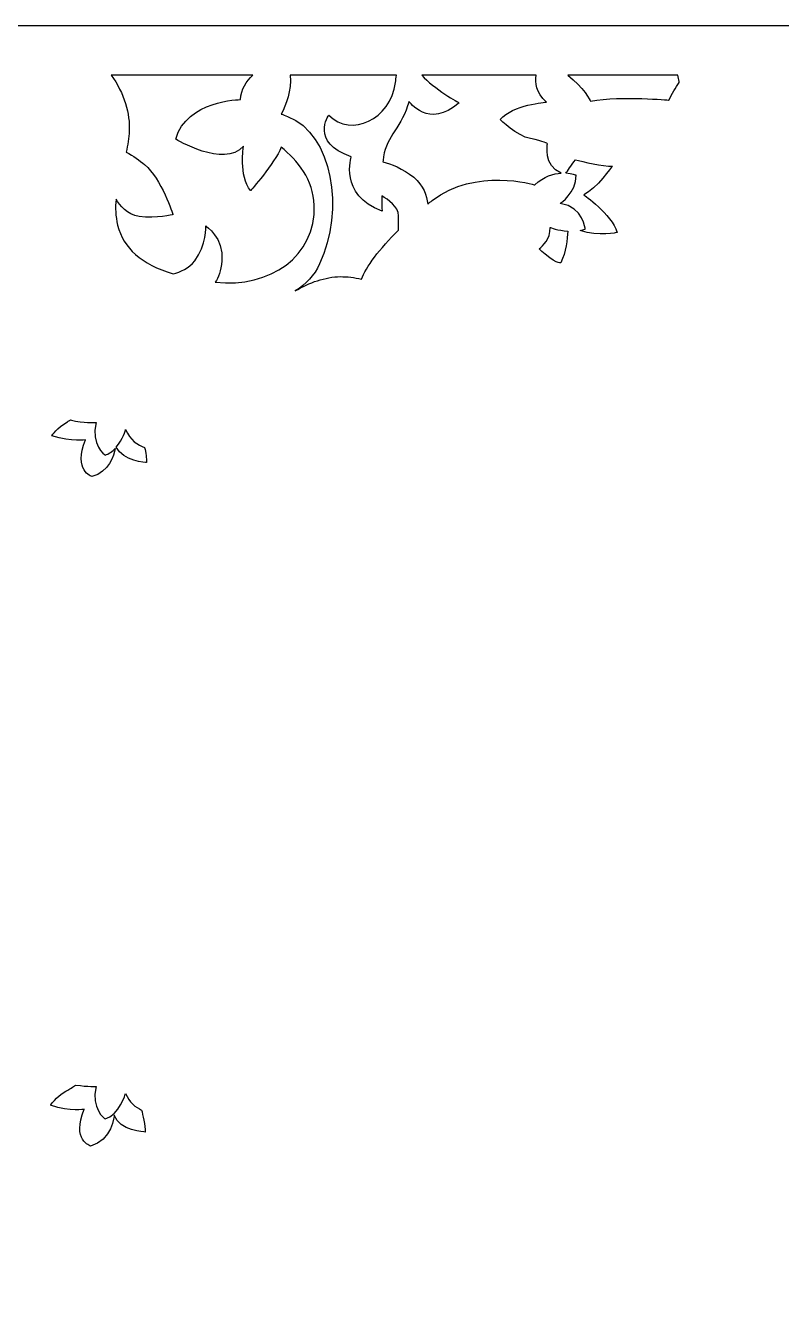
# Model space of a CAD drawing. Header units: centimetres. Extents: x 17.84 to 26.35, y -9 to -0.15.
# Drawn here: x 21.066 to 23.664, y -4.574 to -0.149 of the extents above; entities that cross this region are included whole.
import ezdxf

# ---------------------------------------------------------------- set-up
doc = ezdxf.new("R2010")
doc.units = ezdxf.units.CM
doc.header["$MEASUREMENT"] = 0
doc.layers.add('layer 1', color=7, linetype='Continuous')

msp = doc.modelspace()

# ---------------------------------------------------------------- linework, layer by layer
at = {"layer": 'layer 1', "color": 250}
for points, knots in [([(17.84025, -0.14861), (17.84025, -0.14861), (26.3514, -0.14861), (26.3514, -0.14861), (26.3514, -0.14861), (26.3514, -0.14861), (26.3514, -9.00021), (26.3514, -9.00021), (26.3514, -9.00021), (26.3514, -9.00021), (17.84025, -9.00021), (17.84025, -9.00021), (17.84025, -9.00021), (17.84025, -9.00021), (17.84025, -0.14861), (17.84025, -0.14861)], [0, 0, 0, 0, 0.2, 0.2, 0.2, 0.2, 0.4, 0.4, 0.4, 0.4, 0.6, 0.6, 0.6, 0.6, 1, 1, 1, 1]), ([(21.35936, -0.31883), (21.35936, -0.31883), (21.84686, -0.31883), (21.84686, -0.31883), (21.84686, -0.31883), (21.82445, -0.33948), (21.80689, -0.36685), (21.80422, -0.40265), (21.80422, -0.40265), (21.80422, -0.40265), (21.61858, -0.40471), (21.58186, -0.53871), (21.58186, -0.53871), (21.58186, -0.53871), (21.7471, -0.63972), (21.81442, -0.56344), (21.81442, -0.56344), (21.81442, -0.56344), (21.7981, -0.66446), (21.8389, -0.71599), (21.8389, -0.71599), (21.8389, -0.71599), (21.92129, -0.62387), (21.94469, -0.56608), (21.94469, -0.56608), (22.00012, -0.61166), (22.0552, -0.6787), (22.0582, -0.7665), (22.0582, -0.7665), (22.06417, -0.94149), (21.907, -1.05169), (21.71745, -1.0311), (21.71745, -1.0311), (21.72785, -1.01546), (21.73781, -0.9919), (21.74058, -0.95743), (21.74058, -0.95743), (21.74696, -0.8779), (21.68527, -0.83706), (21.68527, -0.83706), (21.68527, -0.83706), (21.68527, -0.83706), (21.6874, -0.90369), (21.64699, -0.95743), (21.64699, -0.95743), (21.62732, -0.98358), (21.59758, -0.99597), (21.57248, -1.00182), (21.57248, -1.00182), (21.46219, -0.96845), (21.40248, -0.91526), (21.38194, -0.83453), (21.38194, -0.83453), (21.37427, -0.80439), (21.37347, -0.77472), (21.37646, -0.74514), (21.37646, -0.74514), (21.38859, -0.76539), (21.41449, -0.79889), (21.45554, -0.80482), (21.45554, -0.80482), (21.5151, -0.81341), (21.57254, -0.79837), (21.57254, -0.79837), (21.57254, -0.79837), (21.57254, -0.79837), (21.53212, -0.67369), (21.47469, -0.6264), (21.47469, -0.6264), (21.45739, -0.61216), (21.43563, -0.59635), (21.41136, -0.58304), (21.41136, -0.58304), (21.41643, -0.5591), (21.42039, -0.53477), (21.42172, -0.50984), (21.42172, -0.50984), (21.4247, -0.45416), (21.4052, -0.37945), (21.35936, -0.31883)], [0, 0, 0, 0, 0.047619, 0.047619, 0.047619, 0.047619, 0.0952381, 0.0952381, 0.0952381, 0.0952381, 0.1428571, 0.1428571, 0.1428571, 0.1428571, 0.1904762, 0.1904762, 0.1904762, 0.1904762, 0.2380952, 0.2380952, 0.2380952, 0.2380952, 0.2857143, 0.2857143, 0.2857143, 0.2857143, 0.3333333, 0.3333333, 0.3333333, 0.3333333, 0.3809524, 0.3809524, 0.3809524, 0.3809524, 0.4285714, 0.4285714, 0.4285714, 0.4285714, 0.4761905, 0.4761905, 0.4761905, 0.4761905, 0.5238095, 0.5238095, 0.5238095, 0.5238095, 0.5714286, 0.5714286, 0.5714286, 0.5714286, 0.6190476, 0.6190476, 0.6190476, 0.6190476, 0.6666667, 0.6666667, 0.6666667, 0.6666667, 0.7142857, 0.7142857, 0.7142857, 0.7142857, 0.7619048, 0.7619048, 0.7619048, 0.7619048, 0.8095238, 0.8095238, 0.8095238, 0.8095238, 0.8571429, 0.8571429, 0.8571429, 0.8571429, 0.9047619, 0.9047619, 0.9047619, 0.9047619, 1, 1, 1, 1]), ([(21.97545, -0.31883), (21.97545, -0.31883), (22.34027, -0.31883), (22.34027, -0.31883), (22.34027, -0.31883), (22.33961, -0.32723), (22.3387, -0.33561), (22.33752, -0.34396), (22.33752, -0.34396), (22.31948, -0.47157), (22.18547, -0.53408), (22.10815, -0.45595), (22.10815, -0.45595), (22.10815, -0.45595), (22.04114, -0.54971), (22.18547, -0.59919), (22.18547, -0.59919), (22.18547, -0.59919), (22.14165, -0.72941), (22.29113, -0.78671), (22.29113, -0.78671), (22.29113, -0.78671), (22.29016, -0.76474), (22.2899, -0.73415), (22.2899, -0.73415), (22.31246, -0.74658), (22.34761, -0.77096), (22.34761, -0.80209), (22.34761, -0.80209), (22.34761, -0.82108), (22.34761, -0.83818), (22.34761, -0.8517), (22.34761, -0.8517), (22.28306, -0.916), (22.23456, -0.97931), (22.22089, -1.02073), (22.22089, -1.02073), (22.19527, -1.01478), (22.17069, -1.01152), (22.14802, -1.01185), (22.14802, -1.01185), (22.09534, -1.01259), (22.04148, -1.03149), (21.99261, -1.06085), (21.99261, -1.06085), (22.02877, -1.0383), (22.05799, -1.0077), (22.07656, -0.9675), (22.07656, -0.9675), (22.16224, -0.78196), (22.12246, -0.52221), (21.9664, -0.46037), (21.9664, -0.46037), (21.95864, -0.45729), (21.95133, -0.45464), (21.94441, -0.45231), (21.94441, -0.45231), (21.96105, -0.42132), (21.98057, -0.37128), (21.97545, -0.31883)], [0, 0, 0, 0, 0.0625, 0.0625, 0.0625, 0.0625, 0.125, 0.125, 0.125, 0.125, 0.1875, 0.1875, 0.1875, 0.1875, 0.25, 0.25, 0.25, 0.25, 0.3125, 0.3125, 0.3125, 0.3125, 0.375, 0.375, 0.375, 0.375, 0.4375, 0.4375, 0.4375, 0.4375, 0.5, 0.5, 0.5, 0.5, 0.5625, 0.5625, 0.5625, 0.5625, 0.625, 0.625, 0.625, 0.625, 0.6875, 0.6875, 0.6875, 0.6875, 0.75, 0.75, 0.75, 0.75, 0.8125, 0.8125, 0.8125, 0.8125, 0.875, 0.875, 0.875, 0.875, 1, 1, 1, 1]), ([(22.4285, -0.31883), (22.4285, -0.31883), (22.82111, -0.31883), (22.82111, -0.31883), (22.82111, -0.31883), (22.81614, -0.34441), (22.82047, -0.37787), (22.85614, -0.41134), (22.85614, -0.41134), (22.85614, -0.41134), (22.74067, -0.42018), (22.69693, -0.47145), (22.69693, -0.47145), (22.69693, -0.47145), (22.75466, -0.52803), (22.8019, -0.53687), (22.8019, -0.53687), (22.84914, -0.54571), (22.85964, -0.55455), (22.85964, -0.55455), (22.85964, -0.55455), (22.85964, -0.55455), (22.84555, -0.63082), (22.90706, -0.65592), (22.90706, -0.65592), (22.88065, -0.6573), (22.84765, -0.66653), (22.8164, -0.6962), (22.8164, -0.6962), (22.8164, -0.6962), (22.6124, -0.63436), (22.46348, -0.7498), (22.46348, -0.7498), (22.45835, -0.75378), (22.45324, -0.75781), (22.44817, -0.76188), (22.44817, -0.76188), (22.44532, -0.73335), (22.43406, -0.69774), (22.40025, -0.67004), (22.40025, -0.67004), (22.36224, -0.6389), (22.3219, -0.6242), (22.29405, -0.61731), (22.29405, -0.61731), (22.29469, -0.61102), (22.29544, -0.60495), (22.29629, -0.59919), (22.29629, -0.59919), (22.3066, -0.52887), (22.36072, -0.49501), (22.38391, -0.40907), (22.38391, -0.40907), (22.38391, -0.40907), (22.45092, -0.50543), (22.55659, -0.41428), (22.55659, -0.41428), (22.55659, -0.41428), (22.46757, -0.36544), (22.4285, -0.31883)], [0, 0, 0, 0, 0.0625, 0.0625, 0.0625, 0.0625, 0.125, 0.125, 0.125, 0.125, 0.1875, 0.1875, 0.1875, 0.1875, 0.25, 0.25, 0.25, 0.25, 0.3125, 0.3125, 0.3125, 0.3125, 0.375, 0.375, 0.375, 0.375, 0.4375, 0.4375, 0.4375, 0.4375, 0.5, 0.5, 0.5, 0.5, 0.5625, 0.5625, 0.5625, 0.5625, 0.625, 0.625, 0.625, 0.625, 0.6875, 0.6875, 0.6875, 0.6875, 0.75, 0.75, 0.75, 0.75, 0.8125, 0.8125, 0.8125, 0.8125, 0.875, 0.875, 0.875, 0.875, 1, 1, 1, 1]), ([(22.93024, -0.31883), (22.93024, -0.31883), (23.30801, -0.31883), (23.30801, -0.31883), (23.30801, -0.31883), (23.3098, -0.32612), (23.31128, -0.33344), (23.31238, -0.34076), (23.31238, -0.34076), (23.31256, -0.34193), (23.31274, -0.34304), (23.31293, -0.34414), (23.31293, -0.34414), (23.29988, -0.36218), (23.28789, -0.38228), (23.2777, -0.40466), (23.2777, -0.40466), (23.2777, -0.40466), (23.11858, -0.3892), (23.00842, -0.40776), (23.00842, -0.40776), (23.00842, -0.40776), (22.9833, -0.35964), (22.93024, -0.31883)], [0, 0, 0, 0, 0.1428571, 0.1428571, 0.1428571, 0.1428571, 0.2857143, 0.2857143, 0.2857143, 0.2857143, 0.4285714, 0.4285714, 0.4285714, 0.4285714, 0.5714286, 0.5714286, 0.5714286, 0.5714286, 0.7142857, 0.7142857, 0.7142857, 0.7142857, 1, 1, 1, 1]), ([(22.95588, -0.6095), (22.9407, -0.63078), (22.92864, -0.64831), (22.92337, -0.65602), (22.92337, -0.65602), (22.94498, -0.65739), (22.9592, -0.66322), (22.9592, -0.66322), (22.9592, -0.66322), (22.9592, -0.723), (22.90412, -0.76011), (22.90412, -0.76011), (22.90412, -0.76011), (22.98572, -0.77248), (22.9898, -0.84875), (22.9898, -0.84875), (22.9898, -0.84875), (22.98397, -0.85058), (22.97813, -0.85198), (22.97232, -0.85304), (22.97232, -0.85304), (23.03814, -0.87519), (23.09945, -0.85971), (23.09945, -0.85971), (23.09945, -0.85971), (23.08061, -0.79625), (22.98516, -0.73026), (22.98516, -0.73026), (22.98516, -0.73026), (23.02786, -0.70995), (23.08312, -0.63126), (23.08312, -0.63126), (23.08312, -0.63126), (23.05117, -0.63334), (22.9803, -0.61585), (22.95588, -0.6095)], [0, 0, 0, 0, 0.1, 0.1, 0.1, 0.1, 0.2, 0.2, 0.2, 0.2, 0.3, 0.3, 0.3, 0.3, 0.4, 0.4, 0.4, 0.4, 0.5, 0.5, 0.5, 0.5, 0.6, 0.6, 0.6, 0.6, 0.7, 0.7, 0.7, 0.7, 0.8, 0.8, 0.8, 0.8, 1, 1, 1, 1]), ([(22.92955, -0.85523), (22.89525, -0.853), (22.86944, -0.84257), (22.86944, -0.84257), (22.86944, -0.84257), (22.86944, -0.88305), (22.84463, -0.90608), (22.83109, -0.91563), (22.83109, -0.91563), (22.83695, -0.92156), (22.84387, -0.92791), (22.85203, -0.93459), (22.85203, -0.93459), (22.8985, -0.97267), (22.90603, -0.96379), (22.90603, -0.96379), (22.90603, -0.96379), (22.92353, -0.92758), (22.92831, -0.8819), (22.92955, -0.85523)], [0, 0, 0, 0, 0.1666667, 0.1666667, 0.1666667, 0.1666667, 0.3333333, 0.3333333, 0.3333333, 0.3333333, 0.5, 0.5, 0.5, 0.5, 0.6666667, 0.6666667, 0.6666667, 0.6666667, 1, 1, 1, 1]), ([(21.3737, -1.60282), (21.36406, -1.61333), (21.35238, -1.62196), (21.3385, -1.62559), (21.3385, -1.62559), (21.3385, -1.62559), (21.28768, -1.58891), (21.30765, -1.51372), (21.30765, -1.51372), (21.30765, -1.51372), (21.28111, -1.51581), (21.23684, -1.50874), (21.23684, -1.50874), (21.23033, -1.5077), (21.22449, -1.50633), (21.21924, -1.50473), (21.21924, -1.50473), (21.2162, -1.50655), (21.21284, -1.50854), (21.20912, -1.51071), (21.20912, -1.51071), (21.17373, -1.53134), (21.15603, -1.55885), (21.15603, -1.55885), (21.15603, -1.55885), (21.22682, -1.58224), (21.27174, -1.57261), (21.27174, -1.57261), (21.27174, -1.57261), (21.22818, -1.6799), (21.29351, -1.69916), (21.29351, -1.69916), (21.29351, -1.69916), (21.35209, -1.68491), (21.36917, -1.62612), (21.3737, -1.60282)], [0, 0, 0, 0, 0.1, 0.1, 0.1, 0.1, 0.2, 0.2, 0.2, 0.2, 0.3, 0.3, 0.3, 0.3, 0.4, 0.4, 0.4, 0.4, 0.5, 0.5, 0.5, 0.5, 0.6, 0.6, 0.6, 0.6, 0.7, 0.7, 0.7, 0.7, 0.8, 0.8, 0.8, 0.8, 1, 1, 1, 1]), ([(21.47476, -1.59921), (21.4524, -1.59163), (21.42362, -1.57481), (21.40928, -1.53756), (21.40928, -1.53756), (21.40928, -1.53756), (21.39919, -1.57238), (21.3773, -1.59868), (21.3773, -1.59868), (21.39896, -1.64717), (21.48136, -1.65102), (21.48136, -1.65102), (21.48136, -1.65102), (21.48206, -1.63758), (21.47844, -1.61652), (21.47476, -1.59921)], [0, 0, 0, 0, 0.2, 0.2, 0.2, 0.2, 0.4, 0.4, 0.4, 0.4, 0.6, 0.6, 0.6, 0.6, 1, 1, 1, 1]), ([(21.46416, -3.87876), (21.44396, -3.86972), (21.42144, -3.85283), (21.40928, -3.82126), (21.40928, -3.82126), (21.40928, -3.82126), (21.38751, -3.89646), (21.3385, -3.90929), (21.3385, -3.90929), (21.3385, -3.90929), (21.28768, -3.87261), (21.30765, -3.79742), (21.30765, -3.79742), (21.30765, -3.79742), (21.28164, -3.79946), (21.23816, -3.79265), (21.23816, -3.79265), (21.23362, -3.79601), (21.22405, -3.80239), (21.20408, -3.81404), (21.20408, -3.81404), (21.16869, -3.83467), (21.15099, -3.86218), (21.15099, -3.86218), (21.15099, -3.86218), (21.22177, -3.88556), (21.26669, -3.87594), (21.26669, -3.87594), (21.26669, -3.87594), (21.22313, -3.98323), (21.28847, -4.00249), (21.28847, -4.00249), (21.28847, -4.00249), (21.36198, -3.9846), (21.37014, -3.89657), (21.37014, -3.89657), (21.37014, -3.89657), (21.38784, -3.95022), (21.47632, -3.95434), (21.47632, -3.95434), (21.47632, -3.95434), (21.47742, -3.93326), (21.46789, -3.89339), (21.46416, -3.87876)], [0, 0, 0, 0, 0.0833333, 0.0833333, 0.0833333, 0.0833333, 0.1666667, 0.1666667, 0.1666667, 0.1666667, 0.25, 0.25, 0.25, 0.25, 0.3333333, 0.3333333, 0.3333333, 0.3333333, 0.4166667, 0.4166667, 0.4166667, 0.4166667, 0.5, 0.5, 0.5, 0.5, 0.5833333, 0.5833333, 0.5833333, 0.5833333, 0.6666667, 0.6666667, 0.6666667, 0.6666667, 0.75, 0.75, 0.75, 0.75, 0.8333333, 0.8333333, 0.8333333, 0.8333333, 1, 1, 1, 1])]:
    msp.add_open_spline(points, degree=3, knots=knots, dxfattribs=at)

doc.saveas('drawing.dxf')
